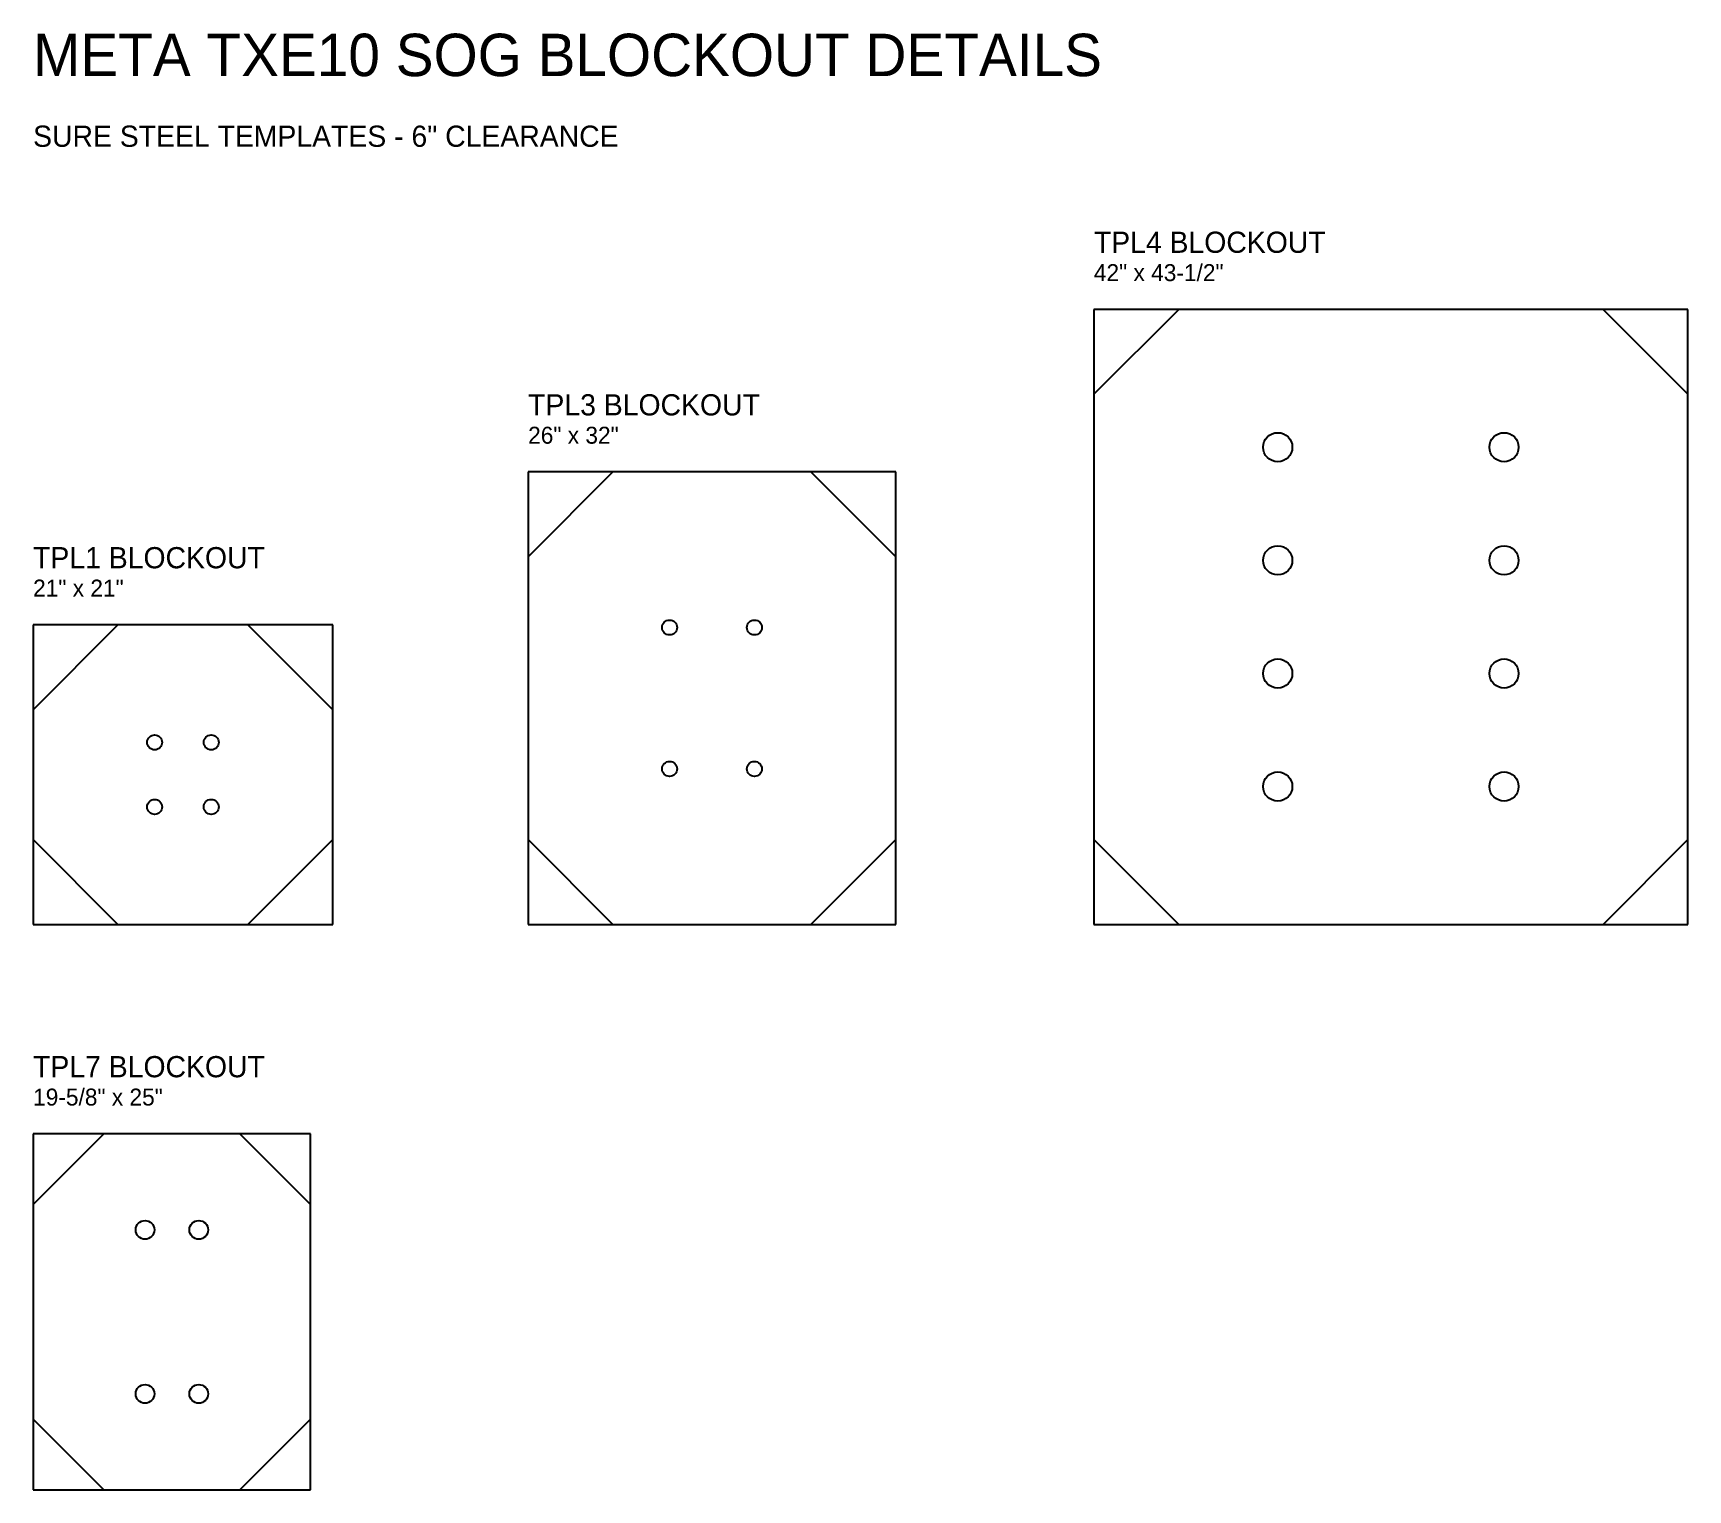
# Model space of a CAD drawing. Extents: x 0 to 117, y -40 to 63.
import ezdxf

# ---------------------------------------------------------------- set-up
doc = ezdxf.new("R2010")
doc.units = 0

msp = doc.modelspace()

# ---------------------------------------------------------------- linework, layer by layer
for p, q in [((117, 43.5), (75, 43.5)), ((75, 43.5), (75, 0)), ((81, 43.5), (75, 37.5)), ((117, 37.5), (111, 43.5)), ((117, 0), (117, 43.5)), ((61, 32), (35, 32)), ((35, 32), (35, 0)), ((41, 32), (35, 26)), ((61, 26), (55, 32)), ((61, 0), (61, 32)), ((21.1875, 21.1875), (0, 21.1875)), ((0, 21.1875), (0, 0)), ((6, 21.1875), (0, 15.1875)), ((21.1875, 15.1875), (15.1875, 21.1875)), ((21.1875, 0), (21.1875, 21.1875)), ((0, 6), (6, 0)), ((15.1875, 0), (21.1875, 6)), ((35, 6), (41, 0)), ((55, 0), (61, 6)), ((75, 6), (81, 0)), ((111, 0), (117, 6)), ((0, 0), (21.1875, 0)), ((35, 0), (61, 0)), ((75, 0), (117, 0)), ((19.625, -14.8125), (0, -14.8125)), ((0, -14.8125), (0, -40)), ((5, -14.8125), (0, -19.8125)), ((19.625, -19.8125), (14.625, -14.8125)), ((19.625, -40), (19.625, -14.8125)), ((0, -35), (5, -40)), ((14.625, -40), (19.625, -35)), ((0, -40), (19.625, -40))]:
    msp.add_line(p, q)
for centre, radius in [((88, 33.75), 1.03), ((104, 33.75), 1.03), ((88, 25.75), 1.03), ((104, 25.75), 1.03), ((45, 21), 0.53), ((51, 21), 0.53), ((88, 17.75), 1.03), ((104, 17.75), 1.03), ((8.59375, 12.87375), 0.53), ((12.59375, 12.87375), 0.53), ((45, 11), 0.53), ((51, 11), 0.53), ((88, 9.75), 1.03), ((104, 9.75), 1.03), ((8.59375, 8.31375), 0.53), ((12.59375, 8.31375), 0.53), ((7.9125, -21.60625), 0.66), ((11.7125, -21.60625), 0.66), ((7.9125, -33.20625), 0.66), ((11.7125, -33.20625), 0.66)]:
    msp.add_circle(centre, radius)

# ---------------------------------------------------------------- texts
for s, height, p in [('META TXE10 SOG BLOCKOUT DETAILS', 3, (0, 60)), ('SURE STEEL TEMPLATES - 6" CLEARANCE', 1.5, (0, 55)), ('TPL4 BLOCKOUT', 1.5, (75, 47.5)), ('42" x 43-1/2"', 1.2, (75, 45.5)), ('TPL3 BLOCKOUT', 1.5, (35, 36)), ('26" x 32"', 1.2, (35, 34)), ('TPL1 BLOCKOUT', 1.5, (0, 25.1875)), ('21" x 21"', 1.2, (0, 23.1875)), ('TPL7 BLOCKOUT', 1.5, (0, -10.8125)), ('19-5/8" x 25"', 1.2, (0, -12.8125))]:
    msp.add_text(s, height=height).set_placement(p)

doc.saveas('drawing.dxf')
